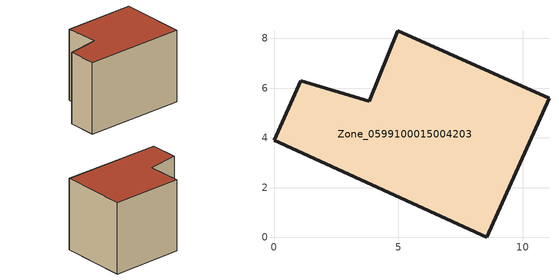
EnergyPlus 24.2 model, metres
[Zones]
Zone_0599100015004203
 floor ground (C_G): 3.83,5.49 4.98,8.32 11.06,5.59 8.55,0 0,3.91 1.07,6.3 z0.86
 wall outside (C_F): 0,3.91 8.55,0 11.06,5.59 4.98,8.32 3.83,5.49 1.07,6.3 0,3.91 z0.86:7.59
 roof outside (C_R): 4.98,8.32 3.83,5.49 1.07,6.3 0,3.91 8.55,0 11.06,5.59 z7.59
[BUILDING]
Pand.0599100015004203: North Axis=0; Terrain=City; Loads Convergence Tolerance Value=0.04; Temperature Convergence Tolerance Value=0.4; Solar Distribution=FullExterior; Maximum Number of Warmup Days=25; Minimum Number of Warmup Days=1
[Site:Location]
Rotterdam.The.Hague.AP_ZH_NLD Design_Conditions: Latitude=51.96; Longitude=4.45; Time Zone=1; Elevation=-4.5
[SITE:GROUNDTEMPERATURE:BUILDINGSURFACE]
18, 18, 18, 18, 18, 18, 18, 18, 18, 18, 18, 18
[MATERIAL] Thermal Absorptance=0.9; Solar Absorptance=0.7; Visible Absorptance=0.7
Name | Roughness | Thickness | Conductivity | Density | Specific Heat
G.TC.1946-1964 | MediumSmooth | 0.15 | 1 | 540 | 1210
F.TC.1946-1964 | Rough | 0.3 | 0.857143 | 1920 | 840
R.TC.1946-1964 | MediumRough | 0.2 | 0.235294 | 1500 | 1000
[CONSTRUCTION]
C_G: G.TC.1946-1964
C_F: F.TC.1946-1964
C_R: R.TC.1946-1964
[ZONE]
Zone_0599100015004203: Type=1; Multiplier=1; Ceiling Height=Autocalculate; Volume=Autocalculate; Floor Area=autocalculate; Part of Total Floor Area=Yes
[ZONEINFILTRATION:DESIGNFLOWRATE]
Infil_Zone_0599100015004203: Zone or ZoneList or Space or SpaceList=Zone_0599100015004203; Schedule=AlwaysOn; Design Flow Rate Calculation Method=Flow/Area; Flow Rate per Floor Area=0.003; Constant Term Coefficient=1; Temperature Term Coefficient=0; Velocity Term Coefficient=0; Velocity Squared Term Coefficient=0
[HVACTEMPLATE:ZONE:IDEALLOADSAIRSYSTEM]
Zone_0599100015004203: Maximum Heating Supply Air Temperature=50; Minimum Cooling Supply Air Temperature=13; Maximum Heating Supply Air Humidity Ratio=0.0156; Minimum Cooling Supply Air Humidity Ratio=0.0077; Heating Limit=NoLimit; Cooling Limit=NoLimit; Dehumidification Control Type=ConstantSensibleHeatRatio; Cooling Sensible Heat Ratio=0.7; Dehumidification Setpoint=60; Humidification Control Type=None; Humidification Setpoint=30; Outdoor Air Method=None; Outdoor Air Flow Rate per Person=0.00944; Outdoor Air Flow Rate per Zone Floor Area=0; Outdoor Air Flow Rate per Zone=0; Demand Controlled Ventilation Type=None; Outdoor Air Economizer Type=NoEconomizer; Heat Recovery Type=None; Sensible Heat Recovery Effectiveness=0.7; Latent Heat Recovery Effectiveness=0.65
[ZONECONTROL:THERMOSTAT]
ThermostatControl_Zone_0599100015004203: Zone or ZoneList=Zone_0599100015004203; Control Type Schedule=DualSetpointControlType; Control 1=Thermostat_Zone_0599100015004203; Temperature Difference Between Cutout And Setpoint=0
[THERMOSTATSETPOINT:DUALSETPOINT]
Thermostat_Zone_0599100015004203: Heating Setpoint Temperature Schedule=HeatingSetpoint_Zone_0599100015004203; Cooling Setpoint Temperature Schedule=CoolingSetpoint_Zone_0599100015004203
[SCHEDULE:COMPACT]
HeatingSetpoint_Zone_0599100015004203: Through: 12/31, For: AllDays, Until: 24:00, 21
CoolingSetpoint_Zone_0599100015004203: Through: 12/31, For: AllDays, Until: 24:00, 24
DualSetpointControlType: Through: 12/31, For: AllDays, Until: 24:00, 4
AlwaysOn: Through: 12/31, For: AllDays, Until: 24:00, 1
